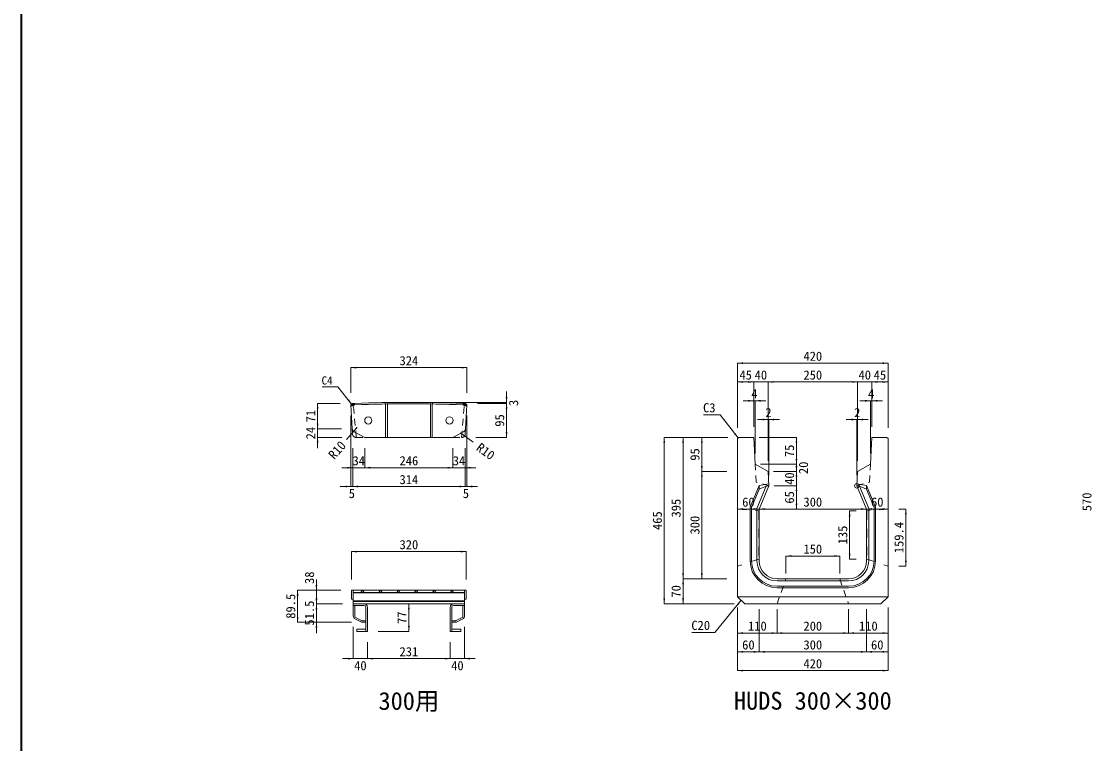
# Model space of a CAD drawing. Units: millimetres at full size. Extents: x 127218 to 153459, y 69919 to 78768.
# Drawn here: x 127368 to 130357, y 74283 to 76301 of the extents above; entities that cross this region are included whole.
import ezdxf
from ezdxf.enums import TextEntityAlignment as Align

# ---------------------------------------------------------------- set-up
doc = ezdxf.new("R2010")
doc.units = ezdxf.units.MM
doc.header["$LTSCALE"] = 25
doc.header["$PDMODE"] = 32
doc.header["$PDSIZE"] = 12.5
doc.linetypes.add('USER1', pattern=[2, 1, -1])
doc.linetypes.add('USER2', pattern=[1.35, 0.75, -0.6])
for name, color, linetype, lineweight in [('0_2', 7, 'USER1', 9), ('かさ上げ材', 3, 'Continuous', 9), ('グレーチング', 7, 'Continuous', 5), ('図枠', 7, 'Continuous', 5), ('寸法線', 7, 'Continuous', 9), ('引出線', 4, 'Continuous', 9), ('本体', 2, 'Continuous', 13), ('目地', 102, 'Continuous', 5)]:
    doc.layers.add(name, color=color, linetype=linetype, lineweight=lineweight)
doc.layers.add('文字', color=7, linetype='Continuous')
doc.styles.add('ＭＳ ゴシック', font='')
doc.styles.get('ＭＳ ゴシック').set_extended_font_data('MS Gothic')

# ---------------------------------------------------------------- blocks, each defined once
blk = doc.blocks.new('filled_arrow')
at = {"color": 0, "linetype": 'Continuous', "lineweight": -2}
blk.add_solid([(7.5, 1.25), (0, 0), (7.5, -1.25)], dxfattribs=at)

msp = doc.modelspace()

# ---------------------------------------------------------------- linework, layer by layer
at = {"layer": '0_2', "linetype": 'Continuous'}
for p, q in [((128301.89, 75162.95), (128275.49, 75132.9)), ((128597.56, 75148.46), (128629.89, 75124.9))]:
    msp.add_line(p, q, dxfattribs=at)
at = {"layer": '0_2'}
for points in [[(129368.5, 74938.37), (129427.5, 74933.46), (129427.5, 74798.46), (129368.5, 74778.96)], [(129788.5, 74938.37), (129729.5, 74933.46), (129729.5, 74798.46), (129788.5, 74778.96)]]:
    msp.add_lwpolyline(points, dxfattribs=at)
at = {"layer": 'かさ上げ材'}
for p, q in [((128334.61, 74664.46), (128334.61, 74596.46)), ((128299.38, 74636.68), (128317.62, 74626.98)), ((128315.51, 74623.01), (128299.39, 74631.58)), ((128600.85, 74636.68), (128582.6, 74626.98)), ((128584.71, 74623.01), (128600.84, 74631.58))]:
    msp.add_line(p, q, dxfattribs=at)
for points in [[(128325.61, 74668.96), (128294.61, 74668.96), (128294.61, 74673.46), (128325.61, 74673.46)], [(128294.61, 74639.53), (128294.61, 74668.96), (128299.11, 74668.96), (128299.11, 74637.13)], [(128334.61, 74596.46), (128330.11, 74596.46), (128330.11, 74664.46)], [(128570.11, 74664.46), (128570.11, 74596.46), (128565.61, 74596.46), (128565.61, 74664.46)], [(128574.61, 74673.46), (128605.61, 74673.46), (128605.61, 74668.96), (128574.61, 74668.96)], [(128605.61, 74639.53), (128605.61, 74668.96), (128601.11, 74668.96), (128601.11, 74637.13)], [(128319.73, 74626.46), (128330.11, 74626.46), (128330.11, 74621.96), (128319.73, 74621.96)], [(128580.49, 74626.46), (128570.11, 74626.46), (128570.11, 74621.96), (128580.49, 74621.96)]]:
    msp.add_lwpolyline(points, dxfattribs=at)
for points in [[(128305.11, 74602.46), (128330.11, 74602.46), (128330.11, 74596.46), (128305.11, 74596.46)], [(128595.11, 74596.46), (128595.11, 74602.46), (128570.11, 74602.46), (128570.11, 74596.46)]]:
    msp.add_lwpolyline(points, close=True, dxfattribs=at)
for centre, radius, start, end in [((128325.61, 74664.46), 9, 0, 90), ((128325.61, 74664.46), 4.5, 0, 90), ((128574.61, 74664.46), 9, 90, 180), ((128574.61, 74664.46), 4.5, 90, 180), ((128303.61, 74639.53), 9, 180, 242.00152), ((128299.61, 74637.13), 0.5, 180, 242.00152), ((128319.73, 74630.96), 9, 242.00152, 270), ((128319.73, 74630.96), 4.5, 241.9949, 270), ((128580.49, 74630.96), 4.5, 270, 298.0051), ((128580.49, 74630.96), 9, 270, 297.99848), ((128596.61, 74639.53), 9, 297.99848, 0), ((128600.61, 74637.13), 0.5, 297.99848, 0)]:
    msp.add_arc(centre, radius, start, end, dxfattribs=at)
at = {"layer": 'グレーチング'}
for p, q in [((128294.61, 74711.46), (128294.61, 74686.46)), ((128605.61, 74686.46), (128605.61, 74711.46)), ((128605.61, 74705.26), (128294.61, 74705.26)), ((128605.61, 74704.26), (128294.61, 74704.26)), ((128605.61, 74681.46), (128294.61, 74681.46)), ((128605.61, 74680.46), (128294.61, 74680.46))]:
    msp.add_line(p, q, dxfattribs=at)
at = {"layer": 'グレーチング', "lineweight": 9}
for points in [[(128294.61, 74686.46), (128290.11, 74686.46), (128290.11, 74711.46), (128294.61, 74711.46)], [(128605.61, 74711.46), (128610.11, 74711.46), (128610.11, 74686.46), (128605.61, 74686.46)]]:
    msp.add_lwpolyline(points, dxfattribs=at)
at = {"layer": 'グレーチング', "lineweight": 13}
msp.add_lwpolyline([(128605.61, 74673.46), (128294.61, 74673.46), (128294.61, 74711.46), (128605.61, 74711.46)], close=True, dxfattribs=at)
at = {"layer": 'グレーチング'}
for points in [[(128320.61, 74704.39), (128317.08, 74707.92), (128320.61, 74711.46), (128324.15, 74707.92)], [(128374.15, 74707.92), (128370.61, 74704.39), (128367.08, 74707.92), (128370.61, 74711.46)], [(128420.61, 74704.39), (128417.08, 74707.92), (128420.61, 74711.46), (128424.15, 74707.92)], [(128470.61, 74704.39), (128467.08, 74707.92), (128470.61, 74711.46), (128474.15, 74707.92)], [(128524.15, 74707.92), (128520.61, 74704.39), (128517.08, 74707.92), (128520.61, 74711.46)], [(128574.15, 74707.92), (128570.61, 74704.39), (128567.08, 74707.92), (128570.61, 74711.46)]]:
    msp.add_lwpolyline(points, close=True, dxfattribs=at)
at = {"layer": '図枠', "lineweight": 40}
msp.add_line((127367.68, 70069.05), (127367.68, 78169.05), dxfattribs=at)
at = {"layer": '寸法線'}
for p, q in [((129368.5, 75345.96), (129788.5, 75345.96)), ((129368.5, 75165.46), (129368.5, 75345.96)), ((129788.5, 75165.46), (129788.5, 75345.96)), ((128288.11, 75333.56), (128612.11, 75333.56)), ((128288.11, 75263.46), (128288.11, 75333.56)), ((128612.11, 75263.46), (128612.11, 75333.56)), ((129413.5, 75293.46), (129368.5, 75293.46)), ((129368.5, 75165.46), (129368.5, 75293.46)), ((129483.5, 75293.46), (129383.5, 75293.46)), ((129413.5, 75168.46), (129413.5, 75293.46)), ((129413.5, 75168.46), (129413.5, 75293.46)), ((129703.5, 75293.46), (129453.5, 75293.46)), ((129453.5, 75073.46), (129453.5, 75293.46)), ((129453.5, 75073.46), (129453.5, 75293.46)), ((129773.5, 75293.46), (129673.5, 75293.46)), ((129703.5, 75073.46), (129703.5, 75293.46)), ((129703.5, 75073.46), (129703.5, 75293.46)), ((129788.5, 75293.46), (129743.5, 75293.46)), ((129743.5, 75168.46), (129743.5, 75293.46)), ((129743.5, 75168.46), (129743.5, 75293.46)), ((129788.5, 75165.46), (129788.5, 75293.46)), ((128723.01, 75266.46), (128723.01, 75203.46)), ((128195.22, 75233.46), (128195.22, 75162.42)), ((128258.11, 75233.46), (128195.22, 75233.46)), ((128480.11, 75236.46), (128723.01, 75236.46)), ((128642.11, 75233.46), (128723.01, 75233.46)), ((128642.11, 75233.46), (128723.01, 75233.46)), ((128723.01, 75233.46), (128723.01, 75138.46)), ((129447.5, 75240.96), (129383.5, 75240.96)), ((129413.5, 75168.46), (129413.5, 75240.96)), ((129417.5, 75093.46), (129417.5, 75240.96)), ((129709.5, 75240.96), (129773.5, 75240.96)), ((129739.5, 75093.46), (129739.5, 75240.96)), ((129743.5, 75168.46), (129743.5, 75240.96)), ((128195.22, 75192.42), (128195.22, 75108.46)), ((128288.32, 75199.46), (128288.32, 75001.38)), ((128611.9, 75199.46), (128611.9, 75001.38)), ((129485.5, 75188.46), (129423.5, 75188.46)), ((129453.5, 75073.46), (129453.5, 75188.46)), ((129455.5, 75033.46), (129455.5, 75188.46)), ((129671.5, 75188.46), (129733.5, 75188.46)), ((129701.5, 75033.46), (129701.5, 75188.46)), ((129703.5, 75073.46), (129703.5, 75188.46)), ((128261.9, 75162.42), (128195.22, 75162.42)), ((128261.9, 75162.42), (128195.22, 75162.42)), ((128263.18, 75138.46), (128195.22, 75138.46)), ((128637.04, 75138.46), (128723.01, 75138.46)), ((129163.5, 74673.46), (129163.5, 75138.46)), ((129341.5, 75138.46), (129163.5, 75138.46)), ((129216, 75138.46), (129216, 74743.46)), ((129341.5, 75138.46), (129216, 75138.46)), ((129268.5, 75138.46), (129268.5, 75043.46)), ((129341.5, 75138.46), (129268.5, 75138.46)), ((129428.5, 75138.46), (129532.78, 75138.46)), ((129532.78, 75138.46), (129532.78, 75063.46)), ((128293.18, 75108.46), (128293.18, 75053.88)), ((128293.18, 75108.46), (128293.18, 75001.38)), ((128293.18, 75108.46), (128293.18, 75001.38)), ((128327.01, 75108.46), (128327.01, 75053.88)), ((128327.01, 75108.46), (128327.01, 75053.88)), ((128573.21, 75108.46), (128573.21, 75053.88)), ((128573.21, 75108.46), (128573.21, 75053.88)), ((128607.04, 75108.46), (128607.04, 75053.88)), ((128607.04, 75108.46), (128607.04, 75001.38)), ((128607.04, 75108.46), (128607.04, 75001.38)), ((129532.78, 75013.46), (129532.78, 75093.46)), ((129532.78, 75073.46), (129532.78, 74973.46)), ((128263.18, 75053.88), (128357.01, 75053.88)), ((128327.01, 75053.88), (128573.21, 75053.88)), ((128543.21, 75053.88), (128637.04, 75053.88)), ((129268.5, 75043.46), (129268.5, 74743.46)), ((129338.5, 75043.46), (129268.5, 75043.46)), ((129338.5, 75043.46), (129268.5, 75043.46)), ((129432.5, 75063.46), (129532.78, 75063.46)), ((129432.5, 75063.46), (129532.78, 75063.46)), ((129468.5, 75043.46), (129532.78, 75043.46)), ((129468.5, 75043.46), (129532.78, 75043.46)), ((128258.32, 75001.38), (128323.18, 75001.38)), ((128293.18, 75001.38), (128607.04, 75001.38)), ((128577.04, 75001.38), (128641.9, 75001.38)), ((129470.5, 75003.46), (129532.78, 75003.46)), ((129470.5, 75003.46), (129532.78, 75003.46)), ((129532.78, 75003.46), (129532.78, 74938.46)), ((129428.5, 74938.46), (129368.5, 74938.46)), ((129428.5, 74938.46), (129728.5, 74938.46)), ((129443.5, 74938.46), (129532.78, 74938.46)), ((129681.4, 74933.46), (129681.4, 74798.46)), ((129699.5, 74933.46), (129681.4, 74933.46)), ((129728.5, 74938.46), (129788.5, 74938.46)), ((129818.5, 74938.37), (129838.47, 74938.37)), ((129838.47, 74938.37), (129838.47, 74778.96)), ((128290.11, 74819.51), (128610.11, 74819.51)), ((128290.11, 74741.46), (128290.11, 74819.51)), ((128610.11, 74741.46), (128610.11, 74819.51)), ((129653.5, 74807.19), (129503.5, 74807.19)), ((129503.5, 74758.46), (129503.5, 74807.19)), ((129653.5, 74758.46), (129653.5, 74807.19)), ((129699.5, 74798.46), (129681.4, 74798.46)), ((129818.5, 74778.96), (129838.47, 74778.96)), ((128191.86, 74741.46), (128191.86, 74643.46)), ((129216, 74743.46), (129216, 74673.46)), ((129338.5, 74743.46), (129216, 74743.46)), ((129338.5, 74743.46), (129216, 74743.46)), ((129338.5, 74743.46), (129268.5, 74743.46)), ((128139.36, 74711.46), (128139.36, 74621.96)), ((128260.11, 74711.46), (128139.36, 74711.46)), ((128260.11, 74711.46), (128191.86, 74711.46)), ((128191.86, 74703.46), (128191.86, 74591.96)), ((128264.61, 74673.46), (128191.86, 74673.46)), ((128264.61, 74673.46), (128191.86, 74673.46)), ((128355.61, 74673.46), (128450.11, 74673.46)), ((128450.11, 74673.46), (128450.11, 74596.46)), ((129358.5, 74673.46), (129163.5, 74673.46)), ((129358.5, 74673.46), (129216, 74673.46)), ((129368.5, 74663.46), (129368.5, 74539.38)), ((129368.5, 74663.46), (129368.5, 74486.88)), ((129368.5, 74663.46), (129368.5, 74591.88)), ((129428.5, 74658.46), (129428.5, 74539.38)), ((129478.5, 74658.46), (129478.5, 74591.88)), ((129678.5, 74658.46), (129678.5, 74591.88)), ((129728.5, 74658.46), (129728.5, 74539.38)), ((129788.5, 74663.46), (129788.5, 74539.38)), ((129788.5, 74663.46), (129788.5, 74486.88)), ((129788.5, 74663.46), (129788.5, 74591.88)), ((128289.73, 74621.96), (128139.36, 74621.96)), ((128289.73, 74621.96), (128191.86, 74621.96)), ((129428.5, 74643.46), (129428.5, 74539.38)), ((129478.5, 74643.46), (129478.5, 74591.88)), ((129678.5, 74643.46), (129678.5, 74591.88)), ((129728.5, 74643.46), (129728.5, 74539.38)), ((128294.61, 74609.53), (128294.61, 74520.34)), ((128364.61, 74596.46), (128450.11, 74596.46)), ((128605.61, 74609.53), (128605.61, 74520.34)), ((129368.5, 74591.88), (129478.5, 74591.88)), ((129678.5, 74591.88), (129478.5, 74591.88)), ((129678.5, 74591.88), (129788.5, 74591.88)), ((128334.61, 74566.46), (128334.61, 74520.34)), ((128334.61, 74566.46), (128334.61, 74520.34)), ((128565.61, 74566.46), (128565.61, 74520.34)), ((128565.61, 74566.46), (128565.61, 74520.34)), ((129368.5, 74539.38), (129428.5, 74539.38)), ((129428.5, 74539.38), (129728.5, 74539.38)), ((129728.5, 74539.38), (129788.5, 74539.38)), ((128264.61, 74520.34), (128364.61, 74520.34)), ((128565.61, 74520.34), (128334.61, 74520.34)), ((128535.61, 74520.34), (128635.61, 74520.34)), ((129368.5, 74486.88), (129788.5, 74486.88))]:
    msp.add_line(p, q, dxfattribs=at)
at = {"layer": '引出線'}
for points in [[(128290.22, 75231.46), (128252.03, 75280.33), (128208.15, 75280.33)], [(129370, 75136.96), (129320.12, 75201.83), (129273.46, 75201.83)], [(129378.5, 74683.46), (129305.2, 74593.86), (129240.31, 74593.86)]]:
    msp.add_lwpolyline(points, dxfattribs=at)
at = {"layer": '本体', "lineweight": 5}
for p, q in [((128288.32, 75229.46), (128299.19, 75229.46)), ((128601.03, 75229.46), (128611.9, 75229.46))]:
    msp.add_line(p, q, dxfattribs=at)
at = {"layer": '本体', "linetype": 'USER2', "lineweight": 9}
for p, q in [((128291.9, 75162.42), (128292.67, 75147.92)), ((128607.55, 75147.92), (128608.32, 75162.42)), ((128302.66, 75138.46), (128327.01, 75138.46)), ((128573.21, 75138.46), (128597.56, 75138.46))]:
    msp.add_line(p, q, dxfattribs=at)
at = {"layer": '本体'}
for p, q in [((128327.01, 75138.46), (128573.21, 75138.46)), ((129678.5, 74743.46), (129478.5, 74743.46))]:
    msp.add_line(p, q, dxfattribs=at)
at = {"layer": '本体', "lineweight": 9}
msp.add_line((129368.5, 74693.46), (129788.5, 74693.46), dxfattribs=at)
at = {"layer": '本体'}
for points in [[(128291.9, 75162.42), (128288.32, 75229.46), (128292.11, 75233.46)], [(128299.11, 75233.46), (128292.11, 75233.46), (128288.32, 75229.46), (128291.9, 75162.42)], [(128608.32, 75162.42), (128611.9, 75229.46), (128608.11, 75233.46), (128601.11, 75233.46)], [(128608.11, 75233.46), (128611.9, 75229.46), (128608.32, 75162.42)], [(128602.99, 75154.1), (128573.21, 75138.46), (128327.01, 75138.46), (128297.24, 75154.1)], [(129453.5, 75043.46), (129417.5, 75063.46), (129413.5, 75138.46), (129371.5, 75138.46), (129368.5, 75135.46), (129368.5, 74693.46), (129388.5, 74673.46), (129768.5, 74673.46), (129788.5, 74693.46), (129788.5, 75135.46), (129785.5, 75138.46), (129743.5, 75138.46), (129739.5, 75063.46), (129703.5, 75043.46), (129701.5, 75003.46), (129728.5, 74938.46), (129728.5, 74793.46)], [(129428.5, 74793.46), (129428.5, 74938.46), (129455.5, 75003.46), (129453.5, 75043.46)]]:
    msp.add_lwpolyline(points, dxfattribs=at)
at = {"layer": '本体', "linetype": 'USER2', "lineweight": 9}
for points in [[(128292.11, 75230.55), (128297.49, 75230.46), (128295.32, 75226.46), (128288.48, 75226.57)], [(128608.11, 75230.55), (128602.73, 75230.46), (128604.9, 75226.46), (128611.74, 75226.57)], [(129503.5, 74743.46), (129653.5, 74743.46), (129678.5, 74673.46), (129478.5, 74673.46)]]:
    msp.add_lwpolyline(points, close=True, dxfattribs=at)
for points in [[(128303.18, 75138.46), (128295.32, 75226.46), (128299.11, 75233.46)], [(128597.04, 75138.46), (128604.9, 75226.46), (128601.11, 75233.46)], [(129455.5, 75003.46), (129420.16, 75013.46), (129417.5, 75063.46)], [(129701.5, 75003.46), (129736.83, 75013.46), (129739.5, 75063.46)]]:
    msp.add_lwpolyline(points, dxfattribs=at)
at = {"layer": '本体', "lineweight": 9}
for points in [[(128383.05, 75235.87), (128385.11, 75231.9), (128385.11, 75138.46)], [(128390.11, 75138.46), (128390.11, 75231.98), (128388.05, 75235.95)], [(128510.11, 75138.46), (128510.11, 75231.98), (128512.17, 75235.95)], [(128515.11, 75138.46), (128515.11, 75231.9), (128517.17, 75235.87)]]:
    msp.add_lwpolyline(points, dxfattribs=at)
at = {"layer": '本体', "lineweight": 5}
for centre in [(128336.72, 75185.96), (128563.5, 75185.96)]:
    msp.add_circle(centre, 10, dxfattribs=at)
at = {"layer": '本体'}
for centre, radius, start, end in [((128450.11, 71434.79), 3801.67, 87.72365, 92.27635), ((128301.89, 75162.95), 10, 183.05288, 242.29297), ((128598.34, 75162.95), 10, 297.70703, 356.94712), ((129478.5, 74793.46), 50, 180, 270), ((129678.5, 74793.46), 50, 270, 0)]:
    msp.add_arc(centre, radius, start, end, dxfattribs=at)
at = {"layer": '本体', "lineweight": 5}
msp.add_arc((128450.11, 71434.79), 3797.67, 87.72245, 92.27755, dxfattribs=at)
at = {"layer": '本体', "linetype": 'USER2', "lineweight": 9}
for centre, start, end in [((128302.66, 75148.46), 183.05288, 270), ((128597.56, 75148.46), 270, 356.94712)]:
    msp.add_arc(centre, 10, start, end, dxfattribs=at)
at = {"layer": '目地'}
for p, q in [((129428.62, 75003.92), (129428.75, 74993.8)), ((129448.5, 75002.26), (129455.5, 75003.46)), ((129708.49, 75002.26), (129701.5, 75003.46)), ((129728.38, 75003.92), (129728.25, 74993.8)), ((129678.5, 74743.46), (129478.5, 74743.46)), ((129478.5, 74737.46), (129678.5, 74737.46)), ((129678.5, 74722.46), (129478.5, 74722.46)), ((129478.5, 74718.46), (129678.5, 74718.46))]:
    msp.add_line(p, q, dxfattribs=at)
for points in [[(129428.5, 74793.46), (129428.5, 74938.46), (129455.5, 75003.46), (129455.25, 75008.49), (129428.62, 75003.92), (129403.5, 74943.44), (129403.5, 74793.46)], [(129753.5, 74793.46), (129753.5, 74943.44), (129728.38, 75003.92), (129701.75, 75008.49), (129701.5, 75003.46), (129728.5, 74938.46), (129728.5, 74793.46)], [(129407.5, 74793.46), (129407.5, 74942.65), (129428.8, 74993.92), (129448.5, 75002.26), (129422.5, 74939.65), (129422.5, 74793.46)], [(129708.49, 75002.26), (129728.25, 74993.8), (129749.5, 74942.65), (129749.5, 74793.46)], [(129734.5, 74793.46), (129734.5, 74939.65), (129708.49, 75002.26)]]:
    msp.add_lwpolyline(points, dxfattribs=at)
for centre, radius, start, end in [((129478.5, 74793.46), 75, 180, 270), ((129478.5, 74793.46), 71, 180, 270), ((129478.5, 74793.46), 56, 180, 270), ((129478.5, 74793.46), 50, 180, 270), ((129678.5, 74793.46), 71, 270, 0), ((129678.5, 74793.46), 56, 270, 0), ((129678.5, 74793.46), 75, 270, 0), ((129678.5, 74793.46), 50, 270, 0)]:
    msp.add_arc(centre, radius, start, end, dxfattribs=at)
msp.add_point((129701.5, 75003.46), dxfattribs=at)

# ---------------------------------------------------------------- block references
at = {"layer": '0_2', "xscale": 2, "yscale": 2}
for p, rotation in [((128295.29, 75155.44), 48.7), ((128605.64, 75142.57), 143.9)]:
    msp.add_blockref('filled_arrow', p, dxfattribs=dict(at, rotation=rotation))
at = {"layer": '寸法線', "xscale": 2, "yscale": 2}
for p in [(129368.5, 75345.96), (128288.11, 75333.56), (129368.5, 75293.46), (129453.5, 75293.46), (129453.5, 75293.46), (129743.5, 75293.46), (129743.5, 75293.46), (129417.5, 75240.96), (129743.5, 75240.96), (129455.5, 75188.46), (129703.5, 75188.46), (128327.01, 75053.88), (128327.01, 75053.88), (128607.04, 75053.88), (128293.18, 75001.38), (128293.18, 75001.38), (128611.9, 75001.38), (129368.5, 74938.46), (129428.5, 74938.46), (129728.5, 74938.46), (128290.11, 74819.51), (129503.5, 74807.19), (129368.5, 74591.88), (129478.5, 74591.88), (129678.5, 74591.88), (129368.5, 74539.38), (129428.5, 74539.38), (129728.5, 74539.38), (128334.61, 74520.34), (128334.61, 74520.34), (128605.61, 74520.34), (129368.5, 74486.88)]:
    msp.add_blockref('filled_arrow', p, dxfattribs=at)
for p, rotation in [((129788.5, 75345.96), 180), ((128612.11, 75333.56), 180), ((129413.5, 75293.46), 180), ((129413.5, 75293.46), 180), ((129703.5, 75293.46), 180), ((129703.5, 75293.46), 180), ((129788.5, 75293.46), 180), ((128723.01, 75236.46), 90), ((128195.22, 75233.46), 270), ((128723.01, 75233.46), 270), ((128723.01, 75233.46), 270), ((129413.5, 75240.96), 180), ((129739.5, 75240.96), 180), ((129453.5, 75188.46), 180), ((129701.5, 75188.46), 180), ((128195.22, 75162.42), 90), ((128195.22, 75162.42), 90), ((128195.22, 75138.46), 270), ((128723.01, 75138.46), 90), ((129163.5, 75138.46), 270), ((129216, 75138.46), 270), ((129268.5, 75138.46), 270), ((129532.78, 75138.46), 270), ((129532.78, 75063.46), 90), ((129532.78, 75063.46), 90), ((128293.18, 75053.88), 180), ((128573.21, 75053.88), 180), ((128573.21, 75053.88), 180), ((129268.5, 75043.46), 90), ((129268.5, 75043.46), 270), ((129532.78, 75043.46), 90), ((129532.78, 75043.46), 270), ((128288.32, 75001.38), 180), ((128607.04, 75001.38), 180), ((128607.04, 75001.38), 180), ((129532.78, 75003.46), 270), ((129532.78, 75003.46), 270), ((129532.78, 74938.46), 90), ((129428.5, 74938.46), 180), ((129681.4, 74933.46), 270), ((129728.5, 74938.46), 180), ((129788.5, 74938.46), 180), ((129838.47, 74938.37), 270), ((128610.11, 74819.51), 180), ((129653.5, 74807.19), 180), ((129681.4, 74798.46), 90), ((129838.47, 74778.96), 90), ((129216, 74743.46), 90), ((129216, 74743.46), 270), ((129268.5, 74743.46), 90), ((128139.36, 74711.46), 270), ((128191.86, 74711.46), 90), ((128191.86, 74673.46), 90), ((129163.5, 74673.46), 90), ((129216, 74673.46), 90), ((128191.86, 74673.46), 270), ((128450.11, 74673.46), 270), ((128139.36, 74621.96), 90), ((128191.86, 74621.96), 270), ((128450.11, 74596.46), 90), ((129478.5, 74591.88), 180), ((129678.5, 74591.88), 180), ((129788.5, 74591.88), 180), ((129428.5, 74539.38), 180), ((129728.5, 74539.38), 180), ((129788.5, 74539.38), 180), ((128294.61, 74520.34), 180), ((128565.61, 74520.34), 180), ((128565.61, 74520.34), 180), ((129788.5, 74486.88), 180)]:
    msp.add_blockref('filled_arrow', p, dxfattribs=dict(at, rotation=rotation))
at = {"layer": '引出線', "xscale": 2, "yscale": 2}
for p, rotation in [((128290.22, 75231.46), 128), ((129370, 75136.96), 127.6), ((129378.5, 74683.46), 230.7)]:
    msp.add_blockref('filled_arrow', p, dxfattribs=dict(at, rotation=rotation))

# ---------------------------------------------------------------- texts
at = {"layer": '0_2', "style": 'ＭＳ ゴシック'}
for rotation, p in [(48.705, (128249.5, 75103.31)), (323.914, (128664.6, 75099.6))]:
    msp.add_text('R10', height=25.63, rotation=rotation, dxfattribs=at).set_placement(p, align=Align.MIDDLE_CENTER)
at = {"layer": '寸法線', "style": 'ＭＳ ゴシック'}
for s, p in [('420', (129578.5, 75365.46)), ('324', (128450.11, 75353.06)), ('45', (129391, 75312.96)), ('40', (129433.5, 75312.96)), ('250', (129578.5, 75312.96)), ('40', (129723.5, 75312.96)), ('45', (129766, 75312.96)), ('4', (129415.5, 75260.46)), ('4', (129741.5, 75260.46)), ('2', (129454.5, 75207.96)), ('2', (129702.5, 75207.96)), ('34', (128310.1, 75073.38)), ('246', (128450.11, 75073.38)), ('34', (128590.13, 75073.38)), ('314', (128450.11, 75020.88)), ('5', (128290.75, 74981.88)), ('5', (128609.47, 74981.88)), ('60', (129398.5, 74957.96)), ('300', (129578.5, 74957.96)), ('60', (129758.5, 74957.96)), ('320', (128450.11, 74839.01)), ('150', (129578.5, 74826.69)), ('110', (129423.5, 74611.38)), ('200', (129578.5, 74611.38)), ('110', (129733.5, 74611.38)), ('60', (129398.5, 74558.88)), ('300', (129578.5, 74558.88)), ('60', (129758.5, 74558.88)), ('231', (128450.11, 74539.84)), ('40', (128314.61, 74500.84)), ('40', (128585.61, 74500.84)), ('420', (129578.5, 74506.38))]:
    msp.add_text(s, height=25.63, dxfattribs=at).set_placement(p, align=Align.MIDDLE_CENTER)
for s, p in [('3', (128742.51, 75234.96)), ('71', (128175.72, 75197.94)), ('95', (128703.51, 75185.96)), ('24', (128175.72, 75150.44)), ('95', (129249, 75090.96)), ('75', (129513.28, 75100.96)), ('20', (129552.28, 75053.46)), ('40', (129513.28, 75023.46)), ('65', (129513.28, 74970.96)), ('570', (130344, 74958.46)), ('395', (129196.5, 74940.96)), ('465', (129144, 74905.96)), ('300', (129249, 74893.46)), ('135', (129661.9, 74865.96)), ('159.4', (129818.97, 74858.67)), ('38', (128172.36, 74746.44)), ('70', (129196.5, 74708.46)), ('89.5', (128119.86, 74666.71)), ('51.5', (128172.36, 74647.71)), ('77', (128430.61, 74634.96))]:
    msp.add_text(s, height=25.63, rotation=90, dxfattribs=at).set_placement(p, align=Align.MIDDLE_CENTER)
at = {"layer": '引出線', "style": 'ＭＳ ゴシック'}
msp.add_text('C4', height=22.79, dxfattribs=at).set_placement((128237.03, 75309.13), align=Align.TOP_RIGHT)
for s, p in [('C3', (129289.29, 75234.23)), ('C20', (129265.25, 74626.26))]:
    msp.add_text(s, height=25.63, dxfattribs=at).set_placement(p, align=Align.TOP_CENTER)
at = {"layer": '文字', "style": 'ＭＳ ゴシック'}
for s, p in [('300用', (128450.11, 74402.18)), ('HUDS 300×300', (129578.5, 74402.79))]:
    msp.add_text(s, height=49.84, dxfattribs=at).set_placement(p, align=Align.MIDDLE_CENTER)

doc.saveas('drawing.dxf')
